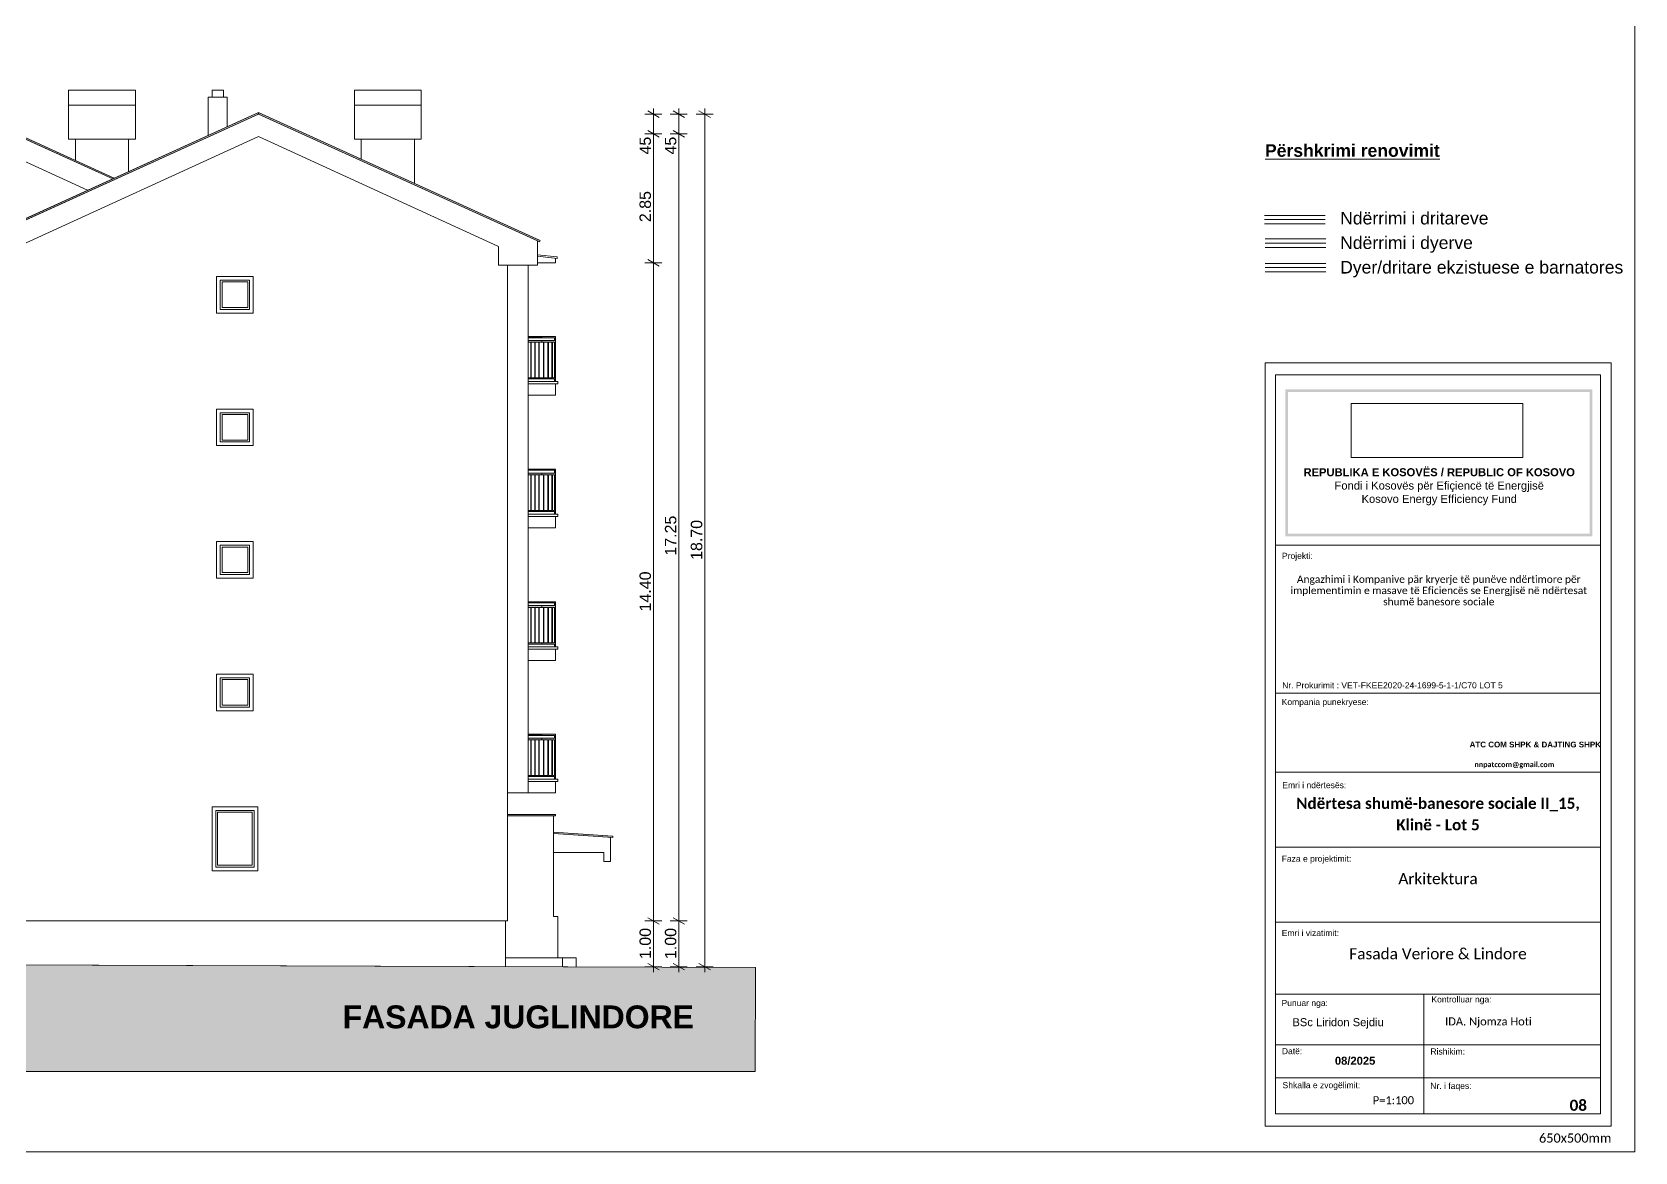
# Model space of a CAD drawing. Header units: feet. Extents: x 2791058 to 2855058, y -67651 to -18651.
# Drawn here: x 2820009 to 2855058, y -67651 to -43151 of the extents above; entities that cross this region are included whole.
import ezdxf

# ---------------------------------------------------------------- set-up
doc = ezdxf.new("R2010")
doc.units = ezdxf.units.FT
doc.header["$MEASUREMENT"] = 0
doc.header["$XCLIPFRAME"] = 0
doc.linetypes.add('Hidden Line', pattern=[195.611112, 141.111112, -54.5])
for name, color, linetype, lineweight in [('2D Drafting - General_Pen_No__1', 7, 'Continuous', 0), ('Annotation - Text_Pen_No__1', 7, 'Continuous', 0), ('Dimensioning - General_Pen_No__1', 7, 'Continuous', 0), ('Dimensioning - General_Pen_No__41', 7, 'Continuous', 0), ('Lines_Pen_No__20', 1, 'Continuous', 0), ('Shell - Roof_Pen_No__1', 7, 'Continuous', 0), ('Shell - Roof_Pen_No__20', 1, 'Continuous', 0), ('Shell - Roof_Pen_No__21', 7, 'Continuous', 0), ('Structural - Bearing_Pen_No__20', 1, 'Continuous', 0), ('Structural - Bearing_Pen_No__60', 230, 'Continuous', 0), ('Text blocks_Pen_No__1', 7, 'Continuous', 0)]:
    doc.layers.add(name, color=color, linetype=linetype, lineweight=lineweight)
for name, color, linetype, lineweight, true_color in [('2D Drafting - General_Pen_No__61', 7, 'Continuous', 0, 0x6a6a6a), ('Annotation - Text_Pen_No__61', 7, 'Continuous', 0, 0x6a6a6a), ('Shell - Roof_Pen_No__61', 7, 'Continuous', 0, 0x6a6a6a), ('Structural - Bearing_Pen_No__4', 7, 'Continuous', 0, 0x029e21), ('Structural - Bearing_Pen_No__61', 7, 'Continuous', 0, 0x6a6a6a), ('Structural - Bearing_Pen_No__86', 7, 'Continuous', 0, 0x5555ff)]:
    doc.layers.add(name, color=color, linetype=linetype, lineweight=lineweight, true_color=true_color)
doc.layers.add('Dimensioning - General', color=7, linetype='Continuous')
doc.layers.add('Drawing & Figure', color=7, linetype='Continuous')
doc.styles.add('GENERATED_STYLE_1', font='arial.ttf')
doc.styles.add('GENERATED_STYLE_2', font='calibrib.ttf')
doc.styles.add('GENERATED_STYLE_3', font='calibri.ttf')
doc.styles.add('GENERATED_STYLE_4', font='arialbd.ttf')
doc.styles.add('GENERATED_STYLE_5', font='calibril.ttf')
doc.dimstyles.new('GENERATED_STYLE__1', dxfattribs={"dimtxt": 250, "dimasz": 190, "dimexe": 0.18, "dimexo": 3, "dimgap": 0.09, "dimtad": 1, "dimlfac": 0.001, "dimzin": 0, "dimdsep": 46, "dimtxsty": 'GENERATED_STYLE_1', "dimblk": 'ARROWHEAD_2', "dimblk1": 'ARROWHEAD_2', "dimblk2": 'ARROWHEAD_2', "dimcen": 0.09, "dimclrd": 7, "dimclre": 7, "dimclrt": 7, "dimadec": 0, "dimazin": 0, "dimtfac": 1, "dimtdec": 4, "dimtmove": 0, "dimatfit": 3, "dimfxl": 1, "dimtolj": 1, "dimtzin": 0, "dimarcsym": 0})
picture_1 = doc.add_image_def('image1.png', size_in_pixel=(354, 134))

# ---------------------------------------------------------------- blocks, each defined once
blk = doc.blocks.new('*D32', base_point=(2247654, -76425))
at = {"layer": 'Dimensioning - General_Pen_No__1', "color": 7, "linetype": 'Continuous', "lineweight": 0, "transparency": 16777216}
for p, q in [((2833782, -62598), (2833407, -62598)), ((2833470, -62526), (2833720, -62670)), ((2833595, -63598), (2833595, -62598)), ((2833782, -63598), (2833407, -63598)), ((2833470, -63526), (2833720, -63670)), ((2833595, -63721), (2833595, -63598))]:
    blk.add_line(p, q, dxfattribs=at)
at = {"layer": 'Dimensioning - General_Pen_No__1', "color": 7, "lineweight": 0, "transparency": 16777216, "insert": (2833545, -63431), "char_height": 250, "attachment_point": 7, "rotation": 90, "style": 'GENERATED_STYLE_1'}
blk.add_mtext('\\A1;1.00', dxfattribs=at)
blk = doc.blocks.new('ARROWHEAD_2')
at = {"color": 0, "linetype": 'Continuous', "lineweight": 0}
for p, q in [((0, 0), (-1, 0)), ((-0.38, -0.66), (0.38, 0.66))]:
    blk.add_line(p, q, dxfattribs=at)
blk = doc.blocks.new('*D33', base_point=(2247654, -76425))
at = {"layer": 'Dimensioning - General_Pen_No__1', "color": 7, "linetype": 'Continuous', "lineweight": 0, "transparency": 16777216}
for p, q in [((2833782, -48198), (2833407, -48198)), ((2833470, -48126), (2833720, -48270)), ((2833595, -62598), (2833595, -48198)), ((2833782, -62598), (2833407, -62598)), ((2833470, -62526), (2833720, -62670))]:
    blk.add_line(p, q, dxfattribs=at)
at = {"layer": 'Dimensioning - General_Pen_No__1', "color": 7, "lineweight": 0, "transparency": 16777216, "insert": (2833545, -55826), "char_height": 250, "attachment_point": 7, "rotation": 90, "style": 'GENERATED_STYLE_1'}
blk.add_mtext('\\A1;14.40', dxfattribs=at)
blk = doc.blocks.new('*D34', base_point=(2247654, -76425))
at = {"layer": 'Dimensioning - General_Pen_No__1', "color": 7, "linetype": 'Continuous', "lineweight": 0, "transparency": 16777216}
for p, q in [((2833782, -45378), (2833407, -45378)), ((2833470, -45306), (2833720, -45450)), ((2833595, -48198), (2833595, -45378)), ((2833782, -48198), (2833407, -48198)), ((2833470, -48126), (2833720, -48270))]:
    blk.add_line(p, q, dxfattribs=at)
at = {"layer": 'Dimensioning - General_Pen_No__1', "color": 7, "lineweight": 0, "transparency": 16777216, "char_height": 250, "attachment_point": 7, "rotation": 90, "style": 'GENERATED_STYLE_1'}
for s, insert in [('\\A1;45', (2833545, -45830)), ('\\A1;2.85', (2833545, -47310))]:
    blk.add_mtext(s, dxfattribs=dict(at, insert=insert))
blk = doc.blocks.new('*D35', base_point=(2247654, -76425))
at = {"layer": 'Dimensioning - General_Pen_No__1', "color": 7, "linetype": 'Continuous', "lineweight": 0, "transparency": 16777216}
for p, q in [((2833595, -44946), (2833595, -44824)), ((2833782, -44946), (2833407, -44946)), ((2833720, -45018), (2833470, -44874)), ((2833595, -45378), (2833595, -44946)), ((2833782, -45378), (2833407, -45378)), ((2833470, -45306), (2833720, -45450))]:
    blk.add_line(p, q, dxfattribs=at)
blk = doc.blocks.new('*D36', base_point=(2247654, -76425))
at = {"layer": 'Dimensioning - General_Pen_No__1', "color": 7, "linetype": 'Continuous', "lineweight": 0, "transparency": 16777216}
for p, q in [((2834337, -62598), (2833962, -62598)), ((2834025, -62526), (2834275, -62670)), ((2834150, -63598), (2834150, -62598)), ((2834337, -63598), (2833962, -63598)), ((2834025, -63526), (2834275, -63670)), ((2834150, -63721), (2834150, -63598))]:
    blk.add_line(p, q, dxfattribs=at)
at = {"layer": 'Dimensioning - General_Pen_No__1', "color": 7, "lineweight": 0, "transparency": 16777216, "insert": (2834100, -63431), "char_height": 250, "attachment_point": 7, "rotation": 90, "style": 'GENERATED_STYLE_1'}
blk.add_mtext('\\A1;1.00', dxfattribs=at)
blk = doc.blocks.new('*D37', base_point=(2247654, -76425))
at = {"layer": 'Dimensioning - General_Pen_No__1', "color": 7, "linetype": 'Continuous', "lineweight": 0, "transparency": 16777216}
for p, q in [((2834337, -45378), (2833962, -45378)), ((2834025, -45306), (2834275, -45450)), ((2834150, -62598), (2834150, -45378)), ((2834337, -62598), (2833962, -62598)), ((2834025, -62526), (2834275, -62670))]:
    blk.add_line(p, q, dxfattribs=at)
at = {"layer": 'Dimensioning - General_Pen_No__1', "color": 7, "lineweight": 0, "transparency": 16777216, "char_height": 250, "attachment_point": 7, "rotation": 90, "style": 'GENERATED_STYLE_1'}
for s, insert in [('\\A1;45', (2834100, -45830)), ('\\A1;17.25', (2834100, -54605))]:
    blk.add_mtext(s, dxfattribs=dict(at, insert=insert))
blk = doc.blocks.new('*D38', base_point=(2247654, -76425))
at = {"layer": 'Dimensioning - General_Pen_No__1', "color": 7, "linetype": 'Continuous', "lineweight": 0, "transparency": 16777216}
for p, q in [((2834150, -44946), (2834150, -44824)), ((2834337, -44946), (2833962, -44946)), ((2834275, -45018), (2834025, -44874)), ((2834150, -45378), (2834150, -44946)), ((2834337, -45378), (2833962, -45378)), ((2834025, -45306), (2834275, -45450))]:
    blk.add_line(p, q, dxfattribs=at)
blk = doc.blocks.new('*D39', base_point=(2247654, -76425))
at = {"layer": 'Dimensioning - General_Pen_No__1', "color": 7, "linetype": 'Continuous', "lineweight": 0, "transparency": 16777216}
for p, q in [((2834717, -44946), (2834717, -44824)), ((2834904, -44946), (2834529, -44946)), ((2834842, -45018), (2834592, -44874)), ((2834717, -63598), (2834717, -44946)), ((2834904, -63598), (2834529, -63598)), ((2834592, -63526), (2834842, -63670)), ((2834717, -63721), (2834717, -63598))]:
    blk.add_line(p, q, dxfattribs=at)
at = {"layer": 'Dimensioning - General_Pen_No__1', "color": 7, "lineweight": 0, "transparency": 16777216, "insert": (2834667, -54699), "char_height": 250, "attachment_point": 7, "rotation": 90, "style": 'GENERATED_STYLE_1'}
blk.add_mtext('\\A1;18.70', dxfattribs=at)

msp = doc.modelspace()

# ---------------------------------------------------------------- hatches: boundary and pattern name
at = {"layer": '2D Drafting - General_Pen_No__61', "linetype": 'Continuous', "lineweight": 0, "true_color": 0x6a6a6a}
msp.add_hatch(color=251, dxfattribs=at).paths.add_polyline_path([(2807110.305, -63511.19), (2835825.553, -63618.738), (2835817.034, -65893.181), (2807101.384, -65893.181)])
at = {"layer": 'Structural - Bearing_Pen_No__61', "linetype": 'Continuous', "lineweight": 0, "true_color": 0x6a6a6a}
for points in [[(2821808.184, -46345.943), (2818658.184, -44912.846), (2818658.184, -44945.805), (2821771.961, -46362.422)], [(2818812.672, -47741.714), (2818883.184, -47709.635), (2824958.184, -44945.805), (2824958.184, -44912.846), (2818845.76, -47693.702), (2818800.249, -47714.407)], [(2824958.184, -44912.846), (2824958.184, -44945.805), (2831058.184, -47721.008), (2831103.695, -47741.714), (2831116.118, -47714.407)], [(2830858.184, -49813.035), (2831158.184, -49813.035), (2831158.184, -49838.261), (2830858.184, -49838.261)], [(2830858.184, -52713.035), (2831158.184, -52713.035), (2831158.184, -52738.261), (2830858.184, -52738.261)], [(2830858.184, -55613.035), (2831158.184, -55613.035), (2831158.184, -55638.261), (2830858.184, -55638.261)], [(2830858.184, -58513.035), (2831158.184, -58513.035), (2831158.184, -58538.261), (2830858.184, -58538.261)], [(2831458.184, -60268.261), (2830408.184, -60268.261), (2830408.184, -60298.261), (2831458.184, -60298.261)], [(2831408.184, -60657.336), (2831408.184, -60687.399), (2832708.376, -60771.508), (2832710.313, -60741.57)]]:
    msp.add_hatch(color=251, dxfattribs=at).paths.add_polyline_path(points)
h = msp.add_hatch(color=251, dxfattribs=at)
h.paths.add_polyline_path([(2831158.184, -50740.761), (2830858.184, -50740.761), (2830858.184, -50715.761), (2830915.184, -50715.761), (2830915.184, -49938.261), (2830858.184, -49938.261), (2830858.184, -49898.261), (2831158.184, -49898.261), (2831158.184, -49938.261), (2831100.184, -49938.261), (2831100.184, -50715.761), (2831158.184, -50715.761)])
h.paths.add_polyline_path([(2831090.184, -50715.761), (2831090.184, -49938.261), (2831012.684, -49938.261), (2831012.684, -50715.761)], flags=0)
h.paths.add_polyline_path([(2830925.184, -50715.761), (2831002.684, -50715.761), (2831002.684, -49938.261), (2830925.184, -49938.261)], flags=0)
h = msp.add_hatch(color=251, dxfattribs=at)
h.paths.add_polyline_path([(2831458.184, -49813.035), (2831458.184, -50798.261), (2831434.184, -50798.261), (2831434.184, -50740.761), (2831158.184, -50740.761), (2831158.184, -50715.761), (2831190.184, -50715.761), (2831190.184, -49938.261), (2831158.184, -49938.261), (2831158.184, -49898.261), (2831434.184, -49898.261), (2831434.184, -49838.261), (2831158.184, -49838.261), (2831158.184, -49813.035), (2831434.184, -49813.035)])
h.paths.add_polyline_path([(2831434.184, -49938.261), (2831387.684, -49938.261), (2831387.684, -50715.761), (2831434.184, -50715.761)], flags=0)
h.paths.add_polyline_path([(2831377.684, -49938.261), (2831300.184, -49938.261), (2831300.185, -50715.761), (2831377.684, -50715.761)], flags=0)
h.paths.add_polyline_path([(2831290.184, -49938.261), (2831200.184, -49938.261), (2831200.184, -50715.761), (2831290.184, -50715.761)], flags=0)
h = msp.add_hatch(color=251, dxfattribs=at)
h.paths.add_polyline_path([(2831158.184, -53640.761), (2830858.184, -53640.761), (2830858.184, -53615.761), (2830915.184, -53615.761), (2830915.184, -52838.261), (2830858.184, -52838.261), (2830858.184, -52798.261), (2831158.184, -52798.261), (2831158.184, -52838.261), (2831100.184, -52838.261), (2831100.184, -53615.761), (2831158.184, -53615.761)])
h.paths.add_polyline_path([(2831090.184, -53615.761), (2831090.184, -52838.261), (2831012.684, -52838.261), (2831012.684, -53615.761)], flags=0)
h.paths.add_polyline_path([(2830925.184, -53615.761), (2831002.684, -53615.761), (2831002.684, -52838.261), (2830925.184, -52838.261)], flags=0)
h = msp.add_hatch(color=251, dxfattribs=at)
h.paths.add_polyline_path([(2831458.184, -52713.035), (2831458.184, -53698.261), (2831434.184, -53698.261), (2831434.184, -53640.761), (2831158.184, -53640.761), (2831158.184, -53615.761), (2831190.184, -53615.761), (2831190.184, -52838.261), (2831158.184, -52838.261), (2831158.184, -52798.261), (2831434.184, -52798.261), (2831434.184, -52738.261), (2831158.184, -52738.261), (2831158.184, -52713.035), (2831434.184, -52713.035)])
h.paths.add_polyline_path([(2831434.184, -52838.261), (2831387.684, -52838.261), (2831387.684, -53615.761), (2831434.184, -53615.761)], flags=0)
h.paths.add_polyline_path([(2831377.684, -52838.261), (2831300.184, -52838.261), (2831300.185, -53615.761), (2831377.684, -53615.761)], flags=0)
h.paths.add_polyline_path([(2831290.184, -52838.261), (2831200.184, -52838.261), (2831200.184, -53615.761), (2831290.184, -53615.761)], flags=0)
h = msp.add_hatch(color=251, dxfattribs=at)
h.paths.add_polyline_path([(2831158.184, -56540.761), (2830858.184, -56540.761), (2830858.184, -56515.761), (2830915.184, -56515.761), (2830915.184, -55738.261), (2830858.184, -55738.261), (2830858.184, -55698.261), (2831158.184, -55698.261), (2831158.184, -55738.261), (2831100.184, -55738.261), (2831100.184, -56515.761), (2831158.184, -56515.761)])
h.paths.add_polyline_path([(2831090.184, -56515.761), (2831090.184, -55738.261), (2831012.684, -55738.261), (2831012.684, -56515.761)], flags=0)
h.paths.add_polyline_path([(2830925.184, -56515.761), (2831002.684, -56515.761), (2831002.684, -55738.261), (2830925.184, -55738.261)], flags=0)
h = msp.add_hatch(color=251, dxfattribs=at)
h.paths.add_polyline_path([(2831458.184, -55613.035), (2831458.184, -56598.261), (2831434.184, -56598.261), (2831434.184, -56540.761), (2831158.184, -56540.761), (2831158.184, -56515.761), (2831190.184, -56515.761), (2831190.184, -55738.261), (2831158.184, -55738.261), (2831158.184, -55698.261), (2831434.184, -55698.261), (2831434.184, -55638.261), (2831158.184, -55638.261), (2831158.184, -55613.035), (2831434.184, -55613.035)])
h.paths.add_polyline_path([(2831434.184, -55738.261), (2831387.684, -55738.261), (2831387.684, -56515.761), (2831434.184, -56515.761)], flags=0)
h.paths.add_polyline_path([(2831377.684, -55738.261), (2831300.184, -55738.261), (2831300.185, -56515.761), (2831377.684, -56515.761)], flags=0)
h.paths.add_polyline_path([(2831290.184, -55738.261), (2831200.184, -55738.261), (2831200.184, -56515.761), (2831290.184, -56515.761)], flags=0)
h = msp.add_hatch(color=251, dxfattribs=at)
h.paths.add_polyline_path([(2831458.184, -58513.035), (2831458.184, -59498.261), (2831434.184, -59498.261), (2831434.184, -59440.761), (2831158.184, -59440.761), (2831158.184, -59415.761), (2831190.184, -59415.761), (2831190.184, -58638.261), (2831158.184, -58638.261), (2831158.184, -58598.261), (2831434.184, -58598.261), (2831434.184, -58538.261), (2831158.184, -58538.261), (2831158.184, -58513.035), (2831434.184, -58513.035)])
h.paths.add_polyline_path([(2831434.184, -58638.261), (2831387.684, -58638.261), (2831387.684, -59415.761), (2831434.184, -59415.761)], flags=0)
h.paths.add_polyline_path([(2831377.684, -58638.261), (2831300.184, -58638.261), (2831300.185, -59415.761), (2831377.684, -59415.761)], flags=0)
h.paths.add_polyline_path([(2831290.184, -58638.261), (2831200.184, -58638.261), (2831200.184, -59415.761), (2831290.184, -59415.761)], flags=0)
h = msp.add_hatch(color=251, dxfattribs=at)
h.paths.add_polyline_path([(2831158.184, -59440.761), (2830858.184, -59440.761), (2830858.184, -59415.761), (2830915.184, -59415.761), (2830915.184, -58638.261), (2830858.184, -58638.261), (2830858.184, -58598.261), (2831158.184, -58598.261), (2831158.184, -58638.261), (2831100.184, -58638.261), (2831100.184, -59415.761), (2831158.184, -59415.761)])
h.paths.add_polyline_path([(2831090.184, -59415.761), (2831090.184, -58638.261), (2831012.684, -58638.261), (2831012.684, -59415.761)], flags=0)
h.paths.add_polyline_path([(2830925.184, -59415.761), (2831002.684, -59415.761), (2831002.684, -58638.261), (2830925.184, -58638.261)], flags=0)
at = {"layer": 'Structural - Bearing_Pen_No__86', "linetype": 'Continuous', "lineweight": 0, "true_color": 0x5555ff}
for points in [[(2847411.189, -50965.487), (2848682.43, -50965.487), (2848682.43, -51023.105), (2847468.807, -51023.105), (2847468.807, -54049.253), (2847411.189, -54049.253)], [(2848021.327, -51023.105), (2848021.327, -50965.487), (2854123.094, -50965.487), (2854123.094, -54049.253), (2854065.476, -54049.253), (2854065.476, -51023.105)], [(2847411.189, -52998.486), (2847468.807, -52998.486), (2847468.807, -54126.65), (2848682.43, -54126.65), (2848682.43, -54184.268), (2847411.189, -54184.268)], [(2848021.327, -54184.268), (2848021.327, -54126.65), (2854065.476, -54126.65), (2854065.476, -52998.486), (2854123.094, -52998.486), (2854123.094, -54184.268)]]:
    msp.add_hatch(color=173, dxfattribs=at).paths.add_polyline_path(points)

# ---------------------------------------------------------------- linework, layer by layer
at = {"layer": '2D Drafting - General_Pen_No__1', "color": 7, "linetype": 'Continuous', "lineweight": 0, "flags": 128}
msp.add_lwpolyline([(2807110.305, -63511.19), (2835825.553, -63618.738), (2835817.034, -65893.181), (2807101.384, -65893.181)], close=True, dxfattribs=at)
at = {"layer": 'Lines_Pen_No__20', "color": 1, "linetype": 'Hidden Line', "lineweight": 0}
for p, q in [((2824045.245, -48638.261), (2824045.245, -48498.261)), ((2824845.245, -48498.261), (2824045.245, -48498.261)), ((2824045.245, -48638.261), (2824045.245, -48498.261)), ((2824845.245, -48638.261), (2824845.245, -48498.261)), ((2824045.245, -51538.261), (2824045.245, -51398.261)), ((2824845.245, -51398.261), (2824045.245, -51398.261)), ((2824045.245, -51538.261), (2824045.245, -51398.261)), ((2824845.245, -51538.261), (2824845.245, -51398.261)), ((2824045.245, -54438.261), (2824045.245, -54298.261)), ((2824845.245, -54298.261), (2824045.245, -54298.261)), ((2824045.245, -54438.261), (2824045.245, -54298.261)), ((2824845.245, -54438.261), (2824845.245, -54298.261)), ((2824045.245, -57338.261), (2824045.245, -57198.261)), ((2824845.245, -57198.261), (2824045.245, -57198.261)), ((2824045.245, -57338.261), (2824045.245, -57198.261)), ((2824845.245, -57338.261), (2824845.245, -57198.261)), ((2824945.245, -60098.261), (2823945.245, -60098.261)), ((2823945.245, -60238.261), (2823945.245, -60098.261)), ((2824945.245, -60238.261), (2824945.245, -60098.261))]:
    msp.add_line(p, q, dxfattribs=at)
at = {"layer": 'Lines_Pen_No__20', "color": 1, "linetype": 'Continuous', "lineweight": 0}
for p, q in [((2824945.245, -60098.261), (2823945.245, -60098.261)), ((2823945.245, -60098.261), (2823945.245, -61498.261)), ((2824025.245, -60178.261), (2824025.245, -61418.261)), ((2824865.245, -60178.261), (2824025.245, -60178.261)), ((2824065.245, -60218.261), (2824065.245, -61378.261)), ((2824825.245, -60218.261), (2824065.245, -60218.261)), ((2824825.245, -61378.261), (2824825.245, -60218.261)), ((2824865.245, -61418.261), (2824865.245, -60178.261)), ((2824945.245, -61498.261), (2824945.245, -60098.261)), ((2823945.245, -61498.261), (2824945.245, -61498.261)), ((2824025.245, -61418.261), (2824865.245, -61418.261)), ((2824065.245, -61378.261), (2824825.245, -61378.261))]:
    msp.add_line(p, q, dxfattribs=at)
for points in [[(2824045.245, -48498.261), (2824845.245, -48498.261), (2824845.245, -49298.261), (2824045.245, -49298.261)], [(2824125.245, -48578.261), (2824765.245, -48578.261), (2824765.245, -49218.261), (2824125.245, -49218.261)], [(2824165.245, -48618.261), (2824725.245, -48618.261), (2824725.245, -49178.261), (2824165.245, -49178.261)], [(2824045.245, -51398.261), (2824845.245, -51398.261), (2824845.245, -52198.261), (2824045.245, -52198.261)], [(2824125.245, -51478.261), (2824765.245, -51478.261), (2824765.245, -52118.261), (2824125.245, -52118.261)], [(2824165.245, -51518.261), (2824725.245, -51518.261), (2824725.245, -52078.261), (2824165.245, -52078.261)], [(2824045.245, -54298.261), (2824845.245, -54298.261), (2824845.245, -55098.261), (2824045.245, -55098.261)], [(2824125.245, -54378.261), (2824765.245, -54378.261), (2824765.245, -55018.261), (2824125.245, -55018.261)], [(2824165.245, -54418.261), (2824725.245, -54418.261), (2824725.245, -54978.261), (2824165.245, -54978.261)], [(2824045.245, -57198.261), (2824845.245, -57198.261), (2824845.245, -57998.261), (2824045.245, -57998.261)], [(2824125.245, -57278.261), (2824765.245, -57278.261), (2824765.245, -57918.261), (2824125.245, -57918.261)], [(2824165.245, -57318.261), (2824725.245, -57318.261), (2824725.245, -57878.261), (2824165.245, -57878.261)]]:
    msp.add_lwpolyline(points, close=True, dxfattribs=at)
at = {"layer": 'Shell - Roof_Pen_No__1', "color": 7, "linetype": 'Continuous', "lineweight": 0}
for p, q in [((2824198.651, -44423.081), (2823948.651, -44423.081)), ((2824278.184, -44573.081), (2823858.184, -44573.081)), ((2823858.184, -44573.081), (2823858.184, -45413.292)), ((2824278.184, -44573.081), (2824278.184, -45222.213)), ((2846968.567, -50390.067), (2854534.532, -50390.067)), ((2846968.567, -57613.376), (2846968.567, -50390.067)), ((2854534.532, -50390.067), (2854534.532, -67090.382)), ((2847199.039, -57613.376), (2847199.039, -50652.579)), ((2847199.039, -50652.579), (2854304.06, -50652.579)), ((2854304.06, -50652.579), (2854304.06, -57613.376)), ((2854304.06, -54377.208), (2847199.039, -54377.208)), ((2847199.039, -66819.915), (2847199.039, -54942.57)), ((2854304.06, -54942.57), (2854304.06, -66819.915)), ((2854304.06, -57613.376), (2847199.039, -57613.376)), ((2854304.06, -57613.376), (2847199.039, -57613.376)), ((2854304.06, -59341.541), (2847199.039, -59341.541)), ((2854304.06, -60983.666), (2847199.039, -60983.666)), ((2854304.06, -62625.791), (2847199.039, -62625.791)), ((2854304.06, -64198.016), (2847199.039, -64198.016)), ((2850442.876, -64198.016), (2850442.876, -66819.915)), ((2854304.06, -65305.045), (2847199.039, -65305.045)), ((2854304.06, -66032.898), (2847199.039, -66032.898)), ((2854304.06, -66819.915), (2847199.039, -66819.915)), ((2854534.532, -67090.382), (2846968.567, -67090.382))]:
    msp.add_line(p, q, dxfattribs=at)
at = {"layer": 'Shell - Roof_Pen_No__20', "color": 1, "linetype": 'Continuous', "lineweight": 0}
for p, q in [((2824845.245, -48498.261), (2824045.245, -48498.261)), ((2824045.245, -48498.261), (2824045.245, -49298.261)), ((2824845.245, -48498.261), (2824045.245, -48498.261)), ((2824045.245, -48498.261), (2824045.245, -49298.261)), ((2824845.245, -49298.261), (2824845.245, -48498.261)), ((2824845.245, -49298.261), (2824845.245, -48498.261)), ((2824045.245, -49298.261), (2824845.245, -49298.261)), ((2824045.245, -49298.261), (2824845.245, -49298.261)), ((2824845.245, -51398.261), (2824045.245, -51398.261)), ((2824045.245, -51398.261), (2824045.245, -52198.261)), ((2824845.245, -51398.261), (2824045.245, -51398.261)), ((2824045.245, -51398.261), (2824045.245, -52198.261)), ((2824845.245, -52198.261), (2824845.245, -51398.261)), ((2824845.245, -52198.261), (2824845.245, -51398.261)), ((2824045.245, -52198.261), (2824845.245, -52198.261)), ((2824045.245, -52198.261), (2824845.245, -52198.261)), ((2824845.245, -54298.261), (2824045.245, -54298.261)), ((2824045.245, -54298.261), (2824045.245, -55098.261)), ((2824845.245, -54298.261), (2824045.245, -54298.261)), ((2824045.245, -54298.261), (2824045.245, -55098.261)), ((2824845.245, -55098.261), (2824845.245, -54298.261)), ((2824845.245, -55098.261), (2824845.245, -54298.261)), ((2824045.245, -55098.261), (2824845.245, -55098.261)), ((2824045.245, -55098.261), (2824845.245, -55098.261)), ((2824845.245, -57198.261), (2824045.245, -57198.261)), ((2824045.245, -57198.261), (2824045.245, -57998.261)), ((2824845.245, -57198.261), (2824045.245, -57198.261)), ((2824045.245, -57198.261), (2824045.245, -57998.261)), ((2824845.245, -57998.261), (2824845.245, -57198.261)), ((2824845.245, -57998.261), (2824845.245, -57198.261)), ((2824045.245, -57998.261), (2824845.245, -57998.261)), ((2824045.245, -57998.261), (2824845.245, -57998.261))]:
    msp.add_line(p, q, dxfattribs=at)
at = {"layer": 'Shell - Roof_Pen_No__21', "color": 7, "linetype": 'Continuous', "lineweight": 0}
for p, q in [((2855057.579, -67651.285), (2855057.579, -18651.285)), ((2855057.579, -67651.285), (2855057.579, -18651.285)), ((2822268.184, -44423.081), (2820808.184, -44423.081)), ((2820808.184, -45497.557), (2820808.184, -44423.081)), ((2822268.184, -45497.557), (2822268.184, -44423.081)), ((2823948.651, -44423.081), (2823948.651, -44573.081)), ((2824198.651, -44423.081), (2824198.651, -44573.081)), ((2828518.184, -44423.081), (2827058.184, -44423.081)), ((2827058.184, -45497.557), (2827058.184, -44423.081)), ((2828518.184, -45497.557), (2828518.184, -44423.081)), ((2822268.184, -44747.557), (2820808.184, -44747.557)), ((2828518.184, -44747.557), (2827058.184, -44747.557)), ((2818658.184, -44912.846), (2821808.184, -46345.943)), ((2821771.961, -46362.422), (2818658.184, -44945.805)), ((2818845.76, -47693.702), (2824958.184, -44912.846)), ((2824958.184, -44945.805), (2818883.184, -47709.635)), ((2824958.184, -44912.846), (2831116.118, -47714.407)), ((2824958.184, -44945.805), (2824958.184, -44912.846)), ((2831058.184, -47721.008), (2824958.184, -44945.805)), ((2818658.184, -45433.051), (2821225.136, -46611.201)), ((2819708.184, -47842.637), (2824958.184, -45433.051)), ((2820958.184, -45497.557), (2820808.184, -45497.557)), ((2822118.184, -45497.557), (2820958.184, -45497.557)), ((2820958.184, -45497.557), (2820958.184, -45959.234)), ((2822118.184, -45497.557), (2822268.184, -45497.557)), ((2822118.184, -45497.557), (2822118.184, -46204.908)), ((2824958.184, -45433.051), (2830208.184, -47842.637)), ((2827208.184, -45497.557), (2827058.184, -45497.557)), ((2828368.184, -45497.557), (2827208.184, -45497.557)), ((2827208.184, -45497.557), (2827208.184, -45936.487)), ((2828368.184, -45497.557), (2828518.184, -45497.557)), ((2828368.184, -45497.557), (2828368.184, -46464.23)), ((2830208.184, -48248.261), (2830208.184, -47842.637)), ((2831058.184, -47721.008), (2831103.695, -47741.714)), ((2831058.184, -48248.261), (2831058.184, -47721.008)), ((2831116.118, -47714.407), (2831103.695, -47741.714)), ((2830208.184, -48248.261), (2831058.184, -48248.261)), ((2830408.184, -48248.261), (2830408.184, -62598.261)), ((2830858.184, -48248.261), (2830858.184, -59798.261)), ((2831058.184, -48023.632), (2831493.53, -48072.004)), ((2831058.184, -48053.816), (2831490.217, -48101.82)), ((2831058.184, -48198.261), (2831458.184, -48198.261)), ((2831458.184, -48198.261), (2831458.184, -48098.261)), ((2831490.217, -48101.82), (2831493.53, -48072.004)), ((2831458.184, -50798.261), (2830858.184, -50798.261)), ((2831458.184, -50798.261), (2831508.184, -50798.261)), ((2831508.184, -50798.261), (2831508.184, -50848.261)), ((2831508.184, -50848.261), (2830858.184, -50848.261)), ((2830858.184, -51098.261), (2831458.184, -51098.261)), ((2831458.184, -51098.261), (2831458.184, -50848.261)), ((2831458.184, -53698.261), (2830858.184, -53698.261)), ((2831508.184, -53748.261), (2830858.184, -53748.261)), ((2831458.184, -53698.261), (2831508.184, -53698.261)), ((2831458.184, -53998.261), (2831458.184, -53748.261)), ((2831508.184, -53698.261), (2831508.184, -53748.261)), ((2830858.184, -53998.261), (2831458.184, -53998.261)), ((2831458.184, -56598.261), (2830858.184, -56598.261)), ((2831508.184, -56648.261), (2830858.184, -56648.261)), ((2831458.184, -56598.261), (2831508.184, -56598.261)), ((2831458.184, -56898.261), (2831458.184, -56648.261)), ((2831508.184, -56598.261), (2831508.184, -56648.261)), ((2830858.184, -56898.261), (2831458.184, -56898.261)), ((2831458.184, -59498.261), (2830858.184, -59498.261)), ((2831508.184, -59548.261), (2830858.184, -59548.261)), ((2831458.184, -59498.261), (2831508.184, -59498.261)), ((2831458.184, -59798.261), (2831458.184, -59548.261)), ((2831508.184, -59498.261), (2831508.184, -59548.261)), ((2830858.184, -59798.261), (2830408.184, -59798.261)), ((2830858.184, -59798.261), (2831458.184, -59798.261)), ((2824945.245, -60098.261), (2823945.245, -60098.261)), ((2823945.245, -60098.261), (2823945.245, -61498.261)), ((2824945.245, -61498.261), (2824945.245, -60098.261)), ((2830408.184, -60268.261), (2831458.184, -60268.261)), ((2831458.184, -60298.261), (2831458.184, -60268.261)), ((2830408.184, -60298.261), (2831458.184, -60298.261)), ((2831408.184, -62502.942), (2831408.184, -60298.261)), ((2832710.313, -60741.57), (2831408.184, -60657.336)), ((2832708.376, -60771.508), (2831408.184, -60687.399)), ((2832658.184, -60768.261), (2832658.184, -61298.261)), ((2832708.376, -60771.508), (2832710.313, -60741.57)), ((2832508.184, -61102.942), (2831408.184, -61102.942)), ((2832508.184, -61298.261), (2832508.184, -61102.942)), ((2832658.184, -61298.261), (2832508.184, -61298.261)), ((2823945.245, -61498.261), (2824945.245, -61498.261)), ((2819508.184, -62598.261), (2830408.184, -62598.261)), ((2830358.184, -63598.261), (2830358.184, -62598.261)), ((2831508.184, -62502.942), (2831408.184, -62502.942)), ((2831508.184, -62502.942), (2831508.184, -63402.942)), ((2831908.184, -63402.942), (2830358.184, -63402.942)), ((2831608.184, -63602.942), (2831608.184, -63402.942)), ((2831908.184, -63604.066), (2831908.184, -63402.942)), ((2817008.184, -63548.261), (2833680.921, -63610.706)), ((2831508.184, -63602.568), (2831508.184, -63602.942)), ((2791057.579, -67651.285), (2855057.579, -67651.285))]:
    msp.add_line(p, q, dxfattribs=at)
at = {"layer": 'Shell - Roof_Pen_No__61', "color": 251, "linetype": 'Continuous', "lineweight": 0, "true_color": 0x6a6a6a}
msp.add_line((2846968.567, -67090.382), (2846968.567, -54942.57), dxfattribs=at)
at = {"layer": 'Structural - Bearing_Pen_No__20', "color": 1, "linetype": 'Continuous', "lineweight": 0}
for p, q in [((2846957.068, -47161.851), (2848285.253, -47161.851)), ((2846957.068, -47250.636), (2848285.253, -47250.636)), ((2846957.068, -47345.56), (2848285.253, -47345.56))]:
    msp.add_line(p, q, dxfattribs=at)
at = {"layer": 'Structural - Bearing_Pen_No__4', "color": 104, "linetype": 'Continuous', "lineweight": 0, "true_color": 0x029e21}
for p, q in [((2846970.434, -48212.175), (2848298.618, -48212.175)), ((2846970.434, -48300.96), (2848298.618, -48300.96)), ((2846970.434, -48395.884), (2848298.618, -48395.884))]:
    msp.add_line(p, q, dxfattribs=at)
at = {"layer": 'Structural - Bearing_Pen_No__60', "color": 230, "linetype": 'Continuous', "lineweight": 0}
for p, q in [((2846970.434, -47677.795), (2848298.618, -47677.795)), ((2846970.434, -47766.58), (2848298.618, -47766.58)), ((2846970.434, -47861.504), (2848298.618, -47861.504))]:
    msp.add_line(p, q, dxfattribs=at)
at = {"layer": 'Structural - Bearing_Pen_No__61', "color": 251, "linetype": 'Continuous', "lineweight": 0, "true_color": 0x6a6a6a, "flags": 128}
for points in [[(2821808.184, -46345.943), (2818658.184, -44912.846), (2818658.184, -44945.805), (2821771.961, -46362.422)], [(2818812.672, -47741.714), (2818883.184, -47709.635), (2824958.184, -44945.805), (2824958.184, -44912.846), (2818845.76, -47693.702), (2818800.249, -47714.407)], [(2824958.184, -44912.846), (2824958.184, -44945.805), (2831058.184, -47721.008), (2831103.695, -47741.714), (2831116.118, -47714.407)], [(2830858.184, -49813.035), (2831158.184, -49813.035), (2831158.184, -49838.261), (2830858.184, -49838.261)], [(2831158.184, -50740.761), (2830858.184, -50740.761), (2830858.184, -50715.761), (2830915.184, -50715.761), (2830915.184, -49938.261), (2830858.184, -49938.261), (2830858.184, -49898.261), (2831158.184, -49898.261), (2831158.184, -49938.261), (2831100.184, -49938.261), (2831100.184, -50715.761), (2831158.184, -50715.761)], [(2830925.184, -50715.761), (2831002.684, -50715.761), (2831002.684, -49938.261), (2830925.184, -49938.261)], [(2831090.184, -50715.761), (2831090.184, -49938.261), (2831012.684, -49938.261), (2831012.684, -50715.761)], [(2831458.184, -49813.035), (2831458.184, -50798.261), (2831434.184, -50798.261), (2831434.184, -50740.761), (2831158.184, -50740.761), (2831158.184, -50715.761), (2831190.184, -50715.761), (2831190.184, -49938.261), (2831158.184, -49938.261), (2831158.184, -49898.261), (2831434.184, -49898.261), (2831434.184, -49838.261), (2831158.184, -49838.261), (2831158.184, -49813.035), (2831434.184, -49813.035)], [(2831290.184, -49938.261), (2831200.184, -49938.261), (2831200.184, -50715.761), (2831290.184, -50715.761)], [(2831377.684, -49938.261), (2831300.184, -49938.261), (2831300.185, -50715.761), (2831377.684, -50715.761)], [(2831434.184, -49938.261), (2831387.684, -49938.261), (2831387.684, -50715.761), (2831434.184, -50715.761)], [(2830858.184, -52713.035), (2831158.184, -52713.035), (2831158.184, -52738.261), (2830858.184, -52738.261)], [(2831158.184, -53640.761), (2830858.184, -53640.761), (2830858.184, -53615.761), (2830915.184, -53615.761), (2830915.184, -52838.261), (2830858.184, -52838.261), (2830858.184, -52798.261), (2831158.184, -52798.261), (2831158.184, -52838.261), (2831100.184, -52838.261), (2831100.184, -53615.761), (2831158.184, -53615.761)], [(2830925.184, -53615.761), (2831002.684, -53615.761), (2831002.684, -52838.261), (2830925.184, -52838.261)], [(2831090.184, -53615.761), (2831090.184, -52838.261), (2831012.684, -52838.261), (2831012.684, -53615.761)], [(2831458.184, -52713.035), (2831458.184, -53698.261), (2831434.184, -53698.261), (2831434.184, -53640.761), (2831158.184, -53640.761), (2831158.184, -53615.761), (2831190.184, -53615.761), (2831190.184, -52838.261), (2831158.184, -52838.261), (2831158.184, -52798.261), (2831434.184, -52798.261), (2831434.184, -52738.261), (2831158.184, -52738.261), (2831158.184, -52713.035), (2831434.184, -52713.035)], [(2831290.184, -52838.261), (2831200.184, -52838.261), (2831200.184, -53615.761), (2831290.184, -53615.761)], [(2831377.684, -52838.261), (2831300.184, -52838.261), (2831300.185, -53615.761), (2831377.684, -53615.761)], [(2831434.184, -52838.261), (2831387.684, -52838.261), (2831387.684, -53615.761), (2831434.184, -53615.761)], [(2830858.184, -55613.035), (2831158.184, -55613.035), (2831158.184, -55638.261), (2830858.184, -55638.261)], [(2831158.184, -56540.761), (2830858.184, -56540.761), (2830858.184, -56515.761), (2830915.184, -56515.761), (2830915.184, -55738.261), (2830858.184, -55738.261), (2830858.184, -55698.261), (2831158.184, -55698.261), (2831158.184, -55738.261), (2831100.184, -55738.261), (2831100.184, -56515.761), (2831158.184, -56515.761)], [(2831458.184, -55613.035), (2831458.184, -56598.261), (2831434.184, -56598.261), (2831434.184, -56540.761), (2831158.184, -56540.761), (2831158.184, -56515.761), (2831190.184, -56515.761), (2831190.184, -55738.261), (2831158.184, -55738.261), (2831158.184, -55698.261), (2831434.184, -55698.261), (2831434.184, -55638.261), (2831158.184, -55638.261), (2831158.184, -55613.035), (2831434.184, -55613.035)], [(2830925.184, -56515.761), (2831002.684, -56515.761), (2831002.684, -55738.261), (2830925.184, -55738.261)], [(2831090.184, -56515.761), (2831090.184, -55738.261), (2831012.684, -55738.261), (2831012.684, -56515.761)], [(2831290.184, -55738.261), (2831200.184, -55738.261), (2831200.184, -56515.761), (2831290.184, -56515.761)], [(2831377.684, -55738.261), (2831300.184, -55738.261), (2831300.185, -56515.761), (2831377.684, -56515.761)], [(2831434.184, -55738.261), (2831387.684, -55738.261), (2831387.684, -56515.761), (2831434.184, -56515.761)], [(2830858.184, -58513.035), (2831158.184, -58513.035), (2831158.184, -58538.261), (2830858.184, -58538.261)], [(2831458.184, -58513.035), (2831458.184, -59498.261), (2831434.184, -59498.261), (2831434.184, -59440.761), (2831158.184, -59440.761), (2831158.184, -59415.761), (2831190.184, -59415.761), (2831190.184, -58638.261), (2831158.184, -58638.261), (2831158.184, -58598.261), (2831434.184, -58598.261), (2831434.184, -58538.261), (2831158.184, -58538.261), (2831158.184, -58513.035), (2831434.184, -58513.035)], [(2831158.184, -59440.761), (2830858.184, -59440.761), (2830858.184, -59415.761), (2830915.184, -59415.761), (2830915.184, -58638.261), (2830858.184, -58638.261), (2830858.184, -58598.261), (2831158.184, -58598.261), (2831158.184, -58638.261), (2831100.184, -58638.261), (2831100.184, -59415.761), (2831158.184, -59415.761)], [(2830925.184, -59415.761), (2831002.684, -59415.761), (2831002.684, -58638.261), (2830925.184, -58638.261)], [(2831090.184, -59415.761), (2831090.184, -58638.261), (2831012.684, -58638.261), (2831012.684, -59415.761)], [(2831290.184, -58638.261), (2831200.184, -58638.261), (2831200.184, -59415.761), (2831290.184, -59415.761)], [(2831377.684, -58638.261), (2831300.184, -58638.261), (2831300.185, -59415.761), (2831377.684, -59415.761)], [(2831434.184, -58638.261), (2831387.684, -58638.261), (2831387.684, -59415.761), (2831434.184, -59415.761)], [(2831458.184, -60268.261), (2830408.184, -60268.261), (2830408.184, -60298.261), (2831458.184, -60298.261)], [(2831408.184, -60657.336), (2831408.184, -60687.399), (2832708.376, -60771.508), (2832710.313, -60741.57)]]:
    msp.add_lwpolyline(points, close=True, dxfattribs=at)

# ---------------------------------------------------------------- texts
at = {"layer": 'Annotation - Text_Pen_No__1', "color": 7}
for s, style, p in [('IDA. Njomza Hoti', 'GENERATED_STYLE_3', (2850906.016, -64883.18)), ('08/2025', 'GENERATED_STYLE_4', (2848496.927, -65743.305))]:
    msp.add_text(s, height=175, dxfattribs=dict(at, style=style)).set_placement(p)
at = {"layer": 'Annotation - Text_Pen_No__1', "color": 7, "linetype": 'Continuous', "lineweight": 0, "attachment_point": 2}
for s, insert, char_height, style in [('\\A1;REPUBLIKA E KOSOVËS / REPUBLIC OF KOSOVO\\P{\\fArial|b0|i0|c0|p34;Fondi i Kosovës për Efiçiencë të Energjisë\\PKosovo Energy Efficiency Fund\\P}', (2850778.013, -52693.432), 175, 'GENERATED_STYLE_4'), ('\\A1;Arkitektura', (2850751.549, -61550.826), 242.5, 'GENERATED_STYLE_3'), ('\\A1;Fasada Veriore & Lindore', (2850751.549, -63193.727), 242.5, 'GENERATED_STYLE_3'), ('\\A1;FASADA JUGLINDORE', (2830641.08, -64445.839), 500, 'GENERATED_STYLE_4'), ('\\A1;P=1:100', (2849776.467, -66431.425), 175, 'GENERATED_STYLE_3'), ('\\A1; 08', (2853776.416, -66508.088), 242.5, 'GENERATED_STYLE_2')]:
    msp.add_mtext(s, dxfattribs=dict(at, insert=insert, char_height=char_height, style=style))
at = {"layer": 'Annotation - Text_Pen_No__1', "color": 7, "linetype": 'Continuous', "lineweight": 5, "insert": (2850768.515, -55041.768), "char_height": 160, "width": 6797.99537, "attachment_point": 2, "line_spacing_factor": 0.919632, "style": 'GENERATED_STYLE_5'}
msp.add_mtext('\\A1;Angazhimi i Kompanive pär kryerje të punëve ndërtimore për implementimin e masave të Eficiencës se Energjisë në ndërtesat shumë banesore sociale', dxfattribs=at)
at = {"layer": 'Annotation - Text_Pen_No__1', "color": 7, "linetype": 'Continuous', "lineweight": 5, "attachment_point": 2}
for s, insert, char_height, style in [('\\A1;ATC COM SHPK & DAJTING SHPK ', (2852878.607, -58675.523), 125, 'GENERATED_STYLE_4'), ('\\A1;BSc Liridon Sejdiu', (2848566.508, -64724.821), 175, 'GENERATED_STYLE_1')]:
    msp.add_mtext(s, dxfattribs=dict(at, insert=insert, char_height=char_height, style=style))
at = {"layer": 'Annotation - Text_Pen_No__1', "color": 7, "linetype": 'Continuous', "lineweight": 0, "insert": (2850751.549, -59903.24), "char_height": 242.5, "attachment_point": 2, "line_spacing_factor": 1.16153, "style": 'GENERATED_STYLE_2'}
msp.add_mtext('\\A1;Ndërtesa shumë-banesore sociale II_15, \\PKlinë - Lot 5', dxfattribs=at)
at = {"layer": 'Annotation - Text_Pen_No__61', "color": 251, "linetype": 'Continuous', "lineweight": 0, "true_color": 0x6a6a6a, "insert": (2853751.092, -67247.013), "char_height": 200, "attachment_point": 2, "style": 'GENERATED_STYLE_3'}
msp.add_mtext('\\A1;650x500mm', dxfattribs=at)
at = {"layer": 'Dimensioning - General_Pen_No__41', "color": 7, "linetype": 'Continuous', "lineweight": 0, "attachment_point": 7}
for s, insert, char_height, style in [('\\A1;{\\LPërshkrimi renovimit}', (2846968.567, -45884.217), 275, 'GENERATED_STYLE_4'), ('\\A1;Projekti:', (2847339.908, -54717.746), 133.375, 'GENERATED_STYLE_1'), ('\\A1;Kompania punekryese:', (2847333.07, -57914.223), 133.375, 'GENERATED_STYLE_1'), ('\\A1;Emri i ndërtesës:', (2847347.565, -59695.295), 133.375, 'GENERATED_STYLE_1'), ('\\A1;Faza e projektimit:', (2847333.368, -61342.271), 133.375, 'GENERATED_STYLE_1'), ('\\A1;Emri i vizatimit:', (2847333.833, -62930.548), 133.375, 'GENERATED_STYLE_1'), ('\\A1;Punuar nga:', (2847329.673, -64499.11), 133.375, 'GENERATED_STYLE_1'), ('\\A1;Kontrolluar nga:', (2850607.31, -64420.397), 133.375, 'GENERATED_STYLE_1'), ('\\A1;Datë:', (2847337.678, -65513.896), 133.375, 'GENERATED_STYLE_1'), ('\\A1;Rishikim:', (2850585.516, -65522.118), 133.375, 'GENERATED_STYLE_1'), ('\\A1;Shkalla e zvogëlimit:', (2847352.512, -66296.499), 133.375, 'GENERATED_STYLE_1'), ('\\A1;Nr. i faqes:', (2850584.332, -66312.095), 133.375, 'GENERATED_STYLE_1')]:
    msp.add_mtext(s, dxfattribs=dict(at, insert=insert, char_height=char_height, style=style))
at = {"layer": 'Dimensioning - General_Pen_No__41', "color": 7, "linetype": 'Continuous', "lineweight": 5, "insert": (2847343.655, -57511.339), "char_height": 133.375, "attachment_point": 7, "style": 'GENERATED_STYLE_1'}
msp.add_mtext('\\A1;Nr. Prokurimit : VET-FKEE2020-24-1699-5-1-1/C70 LOT 5', dxfattribs=at)
at = {"layer": 'Dimensioning - General_Pen_No__41', "color": 7, "linetype": 'Continuous', "lineweight": 5, "insert": (2851548.656, -59262.732), "char_height": 115, "attachment_point": 7, "line_spacing_factor": 0.922253, "style": 'GENERATED_STYLE_1'}
msp.add_mtext('\\A1;\\pt737.29,1517,2350.4,3281.9;{\\fCalibri|b1|i0|c0|p34;nnpatccom@gmail.com}', dxfattribs=at)
at = {"layer": 'Text blocks_Pen_No__1', "color": 7, "linetype": 'Continuous', "lineweight": 0, "insert": (2848610.996, -47084.895), "char_height": 275, "attachment_point": 1, "line_spacing_factor": 1.171193, "style": 'GENERATED_STYLE_1'}
msp.add_mtext('\\A1;Ndërrimi i dritareve\\PNdërrimi i dyerve\\PDyer/dritare ekzistuese e barnatores', dxfattribs=at)

# ---------------------------------------------------------------- dimensions: what is measured, and where the dimension line sits
at = {"layer": 'Dimensioning - General', "color": 7, "linetype": 'Continuous', "lineweight": 0}
for base, p1, p2, text, picture, middle in [((2833594.767, -44945.805), (2824958.184, -45378.036), (2824958.184, -44945.805), '45', '*D35', (2833419.767, -45639.127)), ((2834149.549, -44945.805), (2824958.184, -45378.036), (2824958.184, -44945.805), '45', '*D38', (2833974.549, -45639.127)), ((2834716.82, -44945.805), (2830358.184, -63598.261), (2824958.184, -44945.805), '18.70', '*D39', (2834541.82, -54279.46)), ((2833594.767, -45378.036), (2830408.184, -48198.261), (2824958.184, -45378.036), '2.85', '*D34', (2833419.767, -46985.73)), ((2834149.549, -45378.036), (2830408.184, -62598.261), (2824958.184, -45378.036), '17.25', '*D37', (2833974.549, -54185.291))]:
    dim = msp.add_linear_dim(base=base, p1=p1, p2=p2, angle=90, text=text, dimstyle='GENERATED_STYLE__1', dxfattribs=at)
    dim.commit()
    dim.dimension.update_dxf_attribs({"geometry": picture, "text_midpoint": middle, "dimtype": 160, "text_rotation": 90})
for base, p1, p2, picture, middle in [((2833594.767, -48198.261), (2830408.184, -62598.261), (2830408.184, -48198.261), '*D33', (2833419.767, -55405.688)), ((2833594.767, -62598.261), (2830358.184, -63598.261), (2830408.184, -62598.261), '*D32', (2833419.767, -63106.127)), ((2834149.549, -62598.261), (2830358.184, -63598.261), (2830408.184, -62598.261), '*D36', (2833974.549, -63106.127))]:
    dim = msp.add_linear_dim(base=base, p1=p1, p2=p2, angle=90, dimstyle='GENERATED_STYLE__1', dxfattribs=at)
    dim.commit()
    dim.dimension.update_dxf_attribs({"geometry": picture, "text_midpoint": middle, "dimtype": 160, "text_rotation": 90})

# ---------------------------------------------------------------- pictures from other files: only their frames are drawn
at = {"layer": 'Drawing & Figure', "linetype": 'Continuous', "lineweight": 0}
image = msp.add_image(picture_1, insert=(2848850.567, -52458.187), size_in_units=(3758.688, 1183.979), dxfattribs=at)
image.set_boundary_path([(-0.5, -0.5), (353.5, 133.5)])

doc.saveas('drawing.dxf')
